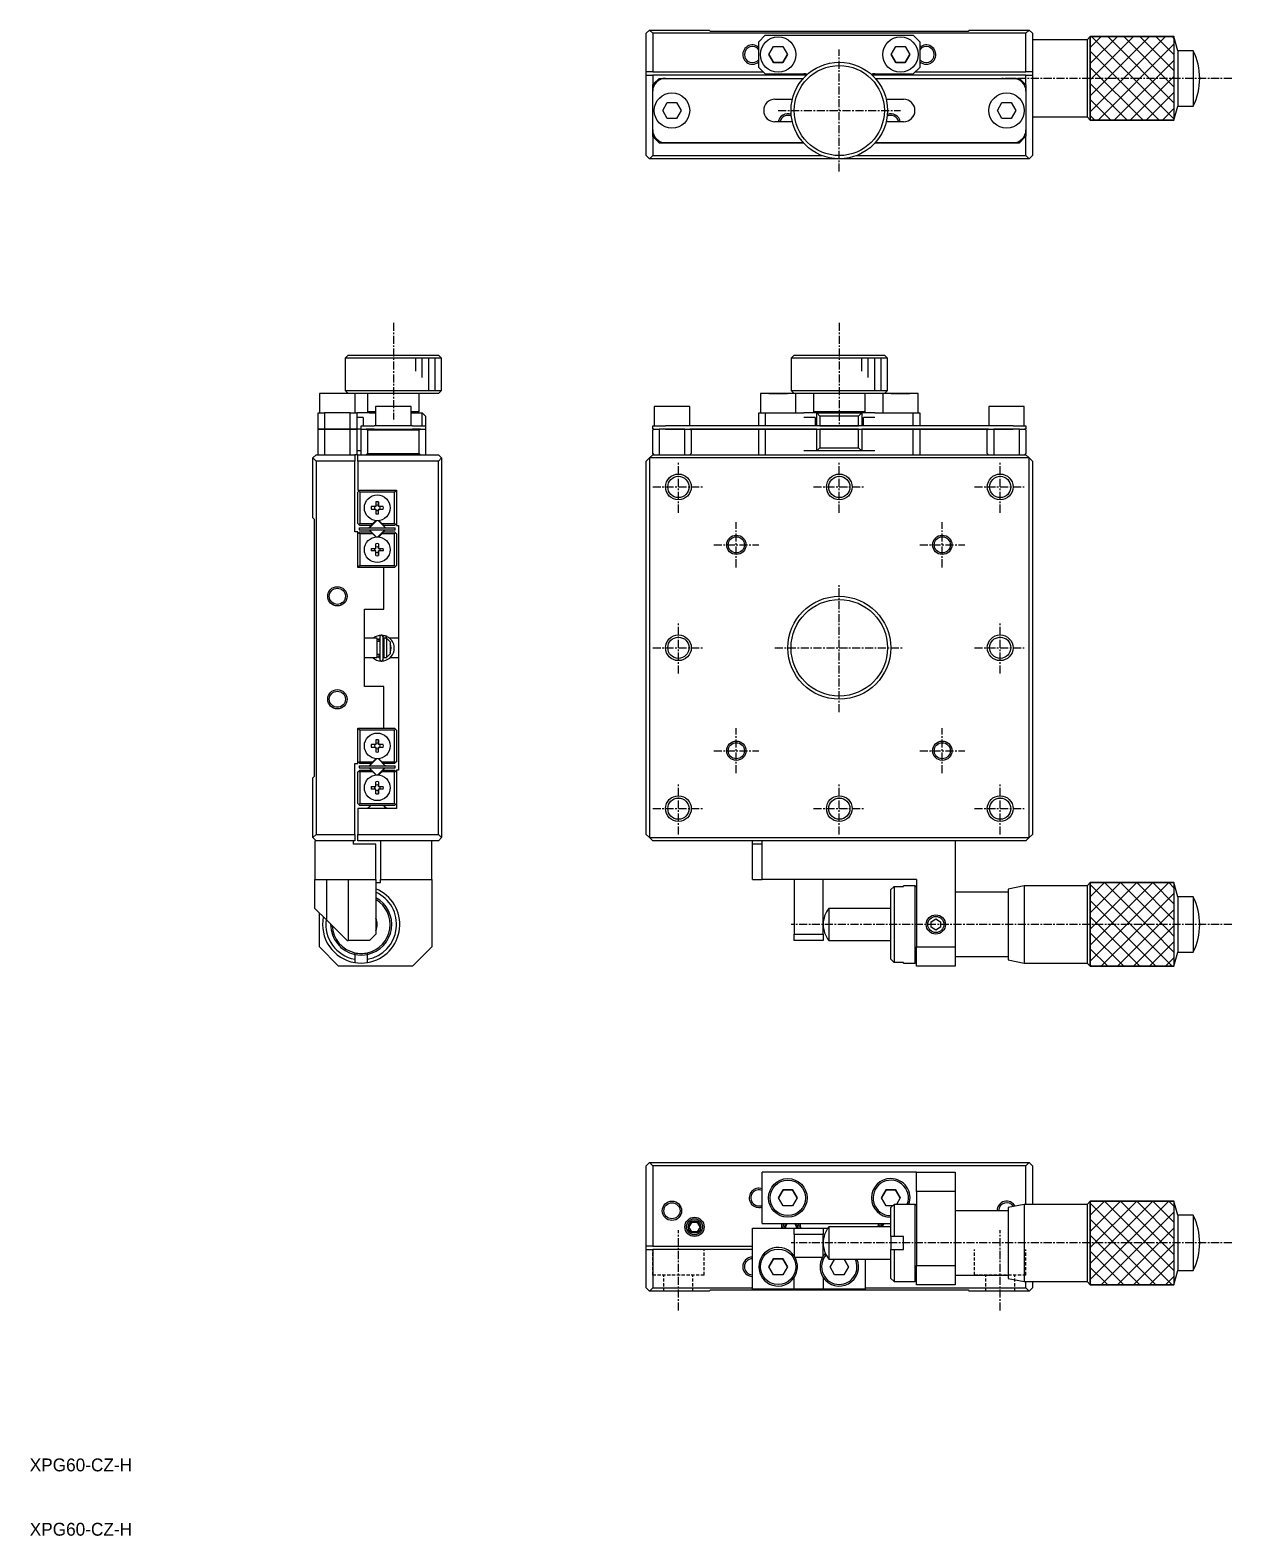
# Model space of a CAD drawing. Extents: x 10 to 360, y 10 to 244.
# Drawn here: x 10.1 to 196.8, y 10 to 244 of the extents above; entities that cross this region are included whole.
import ezdxf

# ---------------------------------------------------------------- set-up
doc = ezdxf.new("R2010")
doc.units = 0
doc.linetypes.add('CENTER', pattern=[2, 1.25, -0.25, 0.25, -0.25])
doc.linetypes.add('DASHED', pattern=[0.75, 0.5, -0.25])
doc.layers.get('0').update_dxf_attribs({"linetype": 'CONTINUOUS'})
doc.layers.add('CENTER', color=1, linetype='CENTER')
doc.styles.get("Standard").update_dxf_attribs({"font": 'FGP教科書体NT-M'})

msp = doc.modelspace()

# ---------------------------------------------------------------- linework, layer by layer
at = {"color": 7, "linetype": 'CONTINUOUS'}
for p, q in [((105.793734, 243.5), (106.293734, 244)), ((105.793734, 237.5), (105.793734, 243.5)), ((106.293734, 244), (106.793734, 243.5)), ((106.293734, 244), (115.593734, 244)), ((164.793734, 243.5), (106.793734, 243.5)), ((106.793734, 243.5), (106.793734, 237.5)), ((115.793734, 243.8), (115.593734, 244)), ((155.793734, 243.8), (115.793734, 243.8)), ((155.993734, 244), (155.793734, 243.8)), ((155.993734, 244), (165.293734, 244)), ((164.793734, 243.5), (165.293734, 244)), ((164.793734, 237.5), (164.793734, 243.5)), ((165.293734, 244), (165.793734, 243.5)), ((165.793734, 243.5), (165.793734, 237.5)), ((124.293734, 243.2), (123.293734, 242.2)), ((123.293734, 238.2), (123.293734, 242.2)), ((124.293734, 243.2), (147.293734, 243.2)), ((124.850359, 240.2), (125.572046, 241.45)), ((125.572046, 241.45), (127.015422, 241.45)), ((127.015422, 241.45), (127.73711, 240.2)), ((143.850359, 240.2), (144.572046, 241.45)), ((144.572046, 241.45), (146.015422, 241.45)), ((146.015422, 241.45), (146.73711, 240.2)), ((148.293734, 242.2), (147.293734, 243.2)), ((148.293734, 242.2), (148.293734, 238.2)), ((174.293738, 242.499996), (165.793734, 242.499996)), ((174.79374, 242.999999), (174.293738, 242.499996)), ((174.293738, 242.499996), (174.293738, 230.500004)), ((174.79374, 242.999999), (174.79374, 230.000001)), ((187.793741, 242.999999), (174.79374, 242.999999)), ((174.79374, 242.999999), (187.793741, 242.999999)), ((174.79374, 230.000001), (174.79374, 242.999999)), ((187.793741, 242.999999), (187.793741, 230.000001)), ((188.383229, 240.8), (187.793741, 242.999999)), ((187.793741, 242.999999), (187.793741, 230.000001)), ((125.572046, 238.95), (124.850359, 240.2)), ((124.850359, 240.2), (125.572046, 238.95)), ((127.015422, 238.95), (125.572046, 238.95)), ((125.572046, 238.95), (127.015422, 238.95)), ((127.73711, 240.2), (127.015422, 238.95)), ((127.015422, 238.95), (127.73711, 240.2)), ((144.572046, 238.95), (143.850359, 240.2)), ((143.850359, 240.2), (144.572046, 238.95)), ((146.015422, 238.95), (144.572046, 238.95)), ((144.572046, 238.95), (146.015422, 238.95)), ((146.73711, 240.2), (146.015422, 238.95)), ((146.015422, 238.95), (146.73711, 240.2)), ((188.383229, 240.8), (188.383229, 232.2)), ((190.79374, 240.8), (188.383229, 240.8)), ((190.79374, 240.8), (190.79374, 232.2)), ((106.793734, 237.5), (105.793734, 237.5)), ((105.793734, 237), (105.793734, 237.5)), ((105.793734, 224.5), (105.793734, 237)), ((105.793734, 237), (106.793734, 237)), ((106.793734, 237.5), (123.993734, 237.5)), ((106.793734, 237), (106.793734, 235.5)), ((130.694715, 237), (106.793734, 237)), ((107.793734, 236.5), (106.993734, 235.7)), ((107.793734, 236.5), (108.793734, 236.5)), ((108.793734, 236.5), (130.203564, 236.5)), ((123.293734, 238.2), (124.293734, 237.2)), ((124.293734, 237.2), (130.293734, 237.2)), ((164.793734, 237), (140.892754, 237)), ((141.293734, 237.2), (147.293734, 237.2)), ((141.383904, 236.5), (162.793734, 236.5)), ((147.293734, 237.2), (148.293734, 238.2)), ((147.593734, 237.5), (164.793734, 237.5)), ((162.793734, 236.5), (163.793734, 236.5)), ((164.593734, 235.7), (163.793734, 236.5)), ((165.793734, 237.5), (164.793734, 237.5)), ((164.793734, 237), (165.793734, 237)), ((164.793734, 235.5), (164.793734, 237)), ((165.793734, 237.5), (165.793734, 237)), ((165.793734, 237), (165.793734, 224.5)), ((106.793734, 235.5), (106.993734, 235.7)), ((106.793734, 234.5), (106.793734, 235.5)), ((106.793734, 228.5), (106.793734, 234.5)), ((106.993734, 235.7), (106.993734, 235.37178)), ((164.593734, 235.37178), (164.593734, 235.7)), ((164.593734, 235.7), (164.793734, 235.5)), ((164.793734, 235.5), (164.793734, 234.5)), ((164.793734, 234.5), (164.793734, 228.5)), ((108.350359, 231.5), (109.072046, 232.75)), ((109.072046, 232.75), (110.515422, 232.75)), ((110.515422, 232.75), (111.23711, 231.5)), ((125.793734, 233.25), (128.500758, 233.25)), ((125.793734, 233.25), (128.500758, 233.25)), ((143.08671, 233.25), (145.793734, 233.25)), ((143.08671, 233.25), (145.793734, 233.25)), ((160.350359, 231.5), (161.072046, 232.75)), ((161.072046, 232.75), (162.515422, 232.75)), ((162.515422, 232.75), (163.23711, 231.5)), ((187.793741, 230.000001), (188.383229, 232.2)), ((188.383229, 232.2), (190.79374, 232.2)), ((109.072046, 230.25), (108.350359, 231.5)), ((110.515422, 230.25), (109.072046, 230.25)), ((111.23711, 231.5), (110.515422, 230.25)), ((128.500758, 229.75), (125.793734, 229.75)), ((145.793734, 229.75), (143.08671, 229.75)), ((161.072046, 230.25), (160.350359, 231.5)), ((162.515422, 230.25), (161.072046, 230.25)), ((163.23711, 231.5), (162.515422, 230.25)), ((165.793734, 230.500004), (174.293738, 230.500004)), ((174.293738, 230.500004), (174.79374, 230.000001)), ((174.79374, 230.000001), (187.793741, 230.000001)), ((187.793741, 230.000001), (174.79374, 230.000001)), ((106.793734, 227.5), (106.793734, 228.5)), ((106.993734, 227.3), (106.793734, 227.5)), ((106.793734, 227.5), (106.993734, 227.3)), ((106.793734, 227.5), (106.793734, 224.5)), ((106.993734, 227.62822), (106.993734, 227.3)), ((106.993734, 227.3), (107.793734, 226.5)), ((107.793734, 226.5), (106.993734, 227.3)), ((163.793734, 226.5), (164.593734, 227.3)), ((164.593734, 227.3), (163.793734, 226.5)), ((164.593734, 227.3), (164.593734, 227.62822)), ((164.793734, 227.5), (164.593734, 227.3)), ((164.593734, 227.3), (164.793734, 227.5)), ((164.793734, 228.5), (164.793734, 227.5)), ((164.793734, 224.5), (164.793734, 227.5)), ((108.793734, 226.5), (107.793734, 226.5)), ((107.793734, 226.5), (108.793734, 226.5)), ((130.203564, 226.5), (108.793734, 226.5)), ((108.793734, 226.5), (111.793734, 226.5)), ((111.793734, 226.5), (130.203564, 226.5)), ((162.793734, 226.5), (141.383904, 226.5)), ((141.383904, 226.5), (159.793734, 226.5)), ((159.793734, 226.5), (162.793734, 226.5)), ((163.793734, 226.5), (162.793734, 226.5)), ((162.793734, 226.5), (163.793734, 226.5)), ((105.793734, 224.5), (106.293734, 224)), ((106.293734, 224), (106.793734, 224.5)), ((135.793734, 224), (106.293734, 224)), ((106.793734, 224.5), (133.101152, 224.5)), ((165.293734, 224), (135.793734, 224)), ((138.486317, 224.5), (164.793734, 224.5)), ((164.793734, 224.5), (165.293734, 224)), ((165.293734, 224), (165.793734, 224.5)), ((59.5, 193.5), (59, 193)), ((74, 193), (59, 193)), ((59, 193), (59, 188)), ((59.5, 193.5), (73.5, 193.5)), ((74, 193), (73.5, 193.5)), ((74, 188), (74, 193)), ((128.793734, 193.5), (128.293734, 193)), ((135.793734, 193), (128.293734, 193)), ((128.293734, 193), (128.293734, 188)), ((128.793734, 193.5), (135.793734, 193.5)), ((128.793734, 193.5), (142.793734, 193.5)), ((135.793734, 193.5), (142.793734, 193.5)), ((143.293734, 193), (135.793734, 193)), ((143.293734, 193), (142.793734, 193.5)), ((143.293734, 188), (143.293734, 193)), ((60.55, 187.5), (55.05, 187.5)), ((55.05, 187.5), (55.05, 184.5)), ((59, 188), (74, 188)), ((59, 188), (59.5, 187.5)), ((73.5, 187.5), (60.55, 187.5)), ((60.55, 184.5), (60.55, 187.5)), ((62.5, 187.5), (62.5, 184.7)), ((70.5, 184.7), (70.5, 187.5)), ((73.5, 187.5), (74, 188)), ((128.793734, 187.5), (123.543734, 187.5)), ((126.293734, 187.5), (123.543734, 187.5)), ((123.543734, 187.5), (123.543734, 184.5)), ((124.850359, 187.5), (125.572046, 187.5)), ((125.572046, 187.5), (124.850359, 187.5)), ((125.572046, 187.5), (127.015422, 187.5)), ((127.015422, 187.5), (125.572046, 187.5)), ((128.798892, 187.5), (126.293734, 187.5)), ((127.015422, 187.5), (127.73711, 187.5)), ((127.73711, 187.5), (127.015422, 187.5)), ((128.293734, 188), (143.293734, 188)), ((128.293734, 188), (128.793734, 187.5)), ((142.793734, 187.5), (128.793734, 187.5)), ((129.043734, 184.5), (129.043734, 187.5)), ((131.793734, 187.5), (131.793734, 184.7)), ((139.793734, 184.7), (139.793734, 187.5)), ((142.543734, 187.5), (142.543734, 184.5)), ((145.293734, 187.5), (142.788577, 187.5)), ((148.043734, 187.5), (142.788577, 187.5)), ((142.793734, 187.5), (143.293734, 188)), ((143.850359, 187.5), (144.572046, 187.5)), ((144.572046, 187.5), (143.850359, 187.5)), ((144.572046, 187.5), (146.015422, 187.5)), ((146.015422, 187.5), (144.572046, 187.5)), ((148.043734, 187.5), (145.293734, 187.5)), ((146.015422, 187.5), (146.73711, 187.5)), ((146.73711, 187.5), (146.015422, 187.5)), ((148.043734, 184.5), (148.043734, 187.5)), ((69.25, 185.5), (63.75, 185.5)), ((63.75, 185.5), (63.75, 182.5)), ((69.25, 182.5), (69.25, 185.5)), ((109.793734, 185.5), (107.043734, 185.5)), ((107.043734, 185.5), (107.043734, 182.5)), ((112.543734, 185.5), (109.793734, 185.5)), ((112.543734, 182.5), (112.543734, 185.5)), ((161.793734, 185.5), (159.043734, 185.5)), ((159.043734, 185.5), (159.043734, 182.5)), ((164.543734, 185.5), (161.793734, 185.5)), ((164.543734, 182.5), (164.543734, 185.5)), ((54.8, 182), (54.8, 184.5)), ((54.8, 184.5), (55.8, 184.5)), ((55.8, 184.5), (55.8, 182)), ((59.8, 184.5), (55.8, 184.5)), ((59.8, 182), (59.8, 184.5)), ((59.8, 184.5), (60.8, 184.5)), ((60.8, 184.5), (60.8, 182)), ((62.8, 184.5), (60.8, 184.5)), ((61.8, 183.8), (60.8, 183.8)), ((61.8, 183.8), (61.8, 182.5)), ((62.5, 184.7), (63.75, 184.7)), ((62.5, 184.7), (62.7, 184.5)), ((62.8, 184.5), (63.75, 184.5)), ((69.25, 184.7), (70.5, 184.7)), ((69.25, 184.5), (71, 184.5)), ((70.3, 184.5), (70.5, 184.7)), ((71, 182.5), (71, 184.5)), ((71, 184.5), (71.5, 184)), ((71.5, 184), (71.5, 182.5)), ((123.293734, 182.5), (123.293734, 184.5)), ((123.293734, 184.5), (124.293734, 184.5)), ((124.293734, 184.5), (124.293734, 182.5)), ((124.293734, 184.5), (130.293734, 184.5)), ((131.993734, 184.5), (130.293734, 184.5)), ((132.025785, 183.8), (130.293734, 183.8)), ((131.793734, 184.7), (139.793734, 184.7)), ((131.793734, 184.7), (131.993734, 184.5)), ((132.293734, 184.5), (131.993734, 184.5)), ((132.025785, 183.8), (132.025785, 182.5)), ((132.293734, 184.5), (134.543734, 184.5)), ((132.293734, 184.5), (132.793734, 184)), ((132.293734, 182.5), (132.293734, 184.5)), ((138.793734, 184), (132.793734, 184)), ((132.793734, 184), (132.793734, 182.5)), ((134.543734, 184.5), (137.043734, 184.5)), ((137.043734, 184.5), (139.293734, 184.5)), ((139.293734, 184.5), (138.793734, 184)), ((138.793734, 182.5), (138.793734, 184)), ((139.593734, 184.5), (139.293734, 184.5)), ((139.293734, 184.5), (139.293734, 182.5)), ((141.293734, 183.8), (139.561683, 183.8)), ((139.561683, 182.5), (139.561683, 183.8)), ((139.593734, 184.5), (139.793734, 184.7)), ((141.293734, 184.5), (139.593734, 184.5)), ((141.293734, 184.5), (147.293734, 184.5)), ((147.293734, 182.5), (147.293734, 184.5)), ((147.293734, 184.5), (148.293734, 184.5)), ((148.293734, 184.5), (148.293734, 182.5)), ((55.8, 182), (54.8, 182)), ((54.8, 178), (54.8, 182)), ((54.8, 182), (55.8, 182)), ((55.8, 182), (59.8, 182)), ((55.8, 182), (55.8, 178)), ((59.8, 182), (55.8, 182)), ((60.8, 182), (59.8, 182)), ((59.8, 178), (59.8, 182)), ((59.8, 182), (60.8, 182)), ((60.8, 182), (60.8, 178)), ((61.5, 182), (60.8, 182)), ((61.5, 182), (61.5, 182.5)), ((61.5, 182.5), (63.5, 182.5)), ((61.5, 178), (61.5, 182)), ((61.5, 182), (62.3, 182)), ((62.5, 181.8), (62.3, 182)), ((62.3, 182), (62.62822, 182)), ((62.62822, 182), (62.3, 182)), ((70.5, 181.8), (62.5, 181.8)), ((62.5, 181.8), (62.5, 178.2)), ((63.5, 182), (62.62822, 182)), ((69.5, 182.5), (63.5, 182.5)), ((63.5, 182), (65, 182)), ((65, 182), (69.5, 182)), ((69.5, 182.5), (71.5, 182.5)), ((70.37178, 182), (69.5, 182)), ((70.37178, 182), (70.7, 182)), ((70.7, 182), (70.37178, 182)), ((70.7, 182), (70.5, 181.8)), ((70.5, 178.2), (70.5, 181.8)), ((70.7, 182), (71.5, 182)), ((71.5, 182.5), (71.5, 182)), ((71.5, 182), (71.5, 178)), ((106.793734, 182), (106.793734, 182.5)), ((106.793734, 182.5), (108.793734, 182.5)), ((106.993734, 182), (106.793734, 181.8)), ((106.993734, 182), (106.793734, 182)), ((106.993734, 182), (106.793734, 182)), ((106.793734, 178.2), (106.793734, 181.8)), ((106.993734, 182), (107.793734, 182)), ((107.793734, 182), (107.793734, 178)), ((108.793734, 182), (107.793734, 182)), ((108.793734, 182), (107.793734, 182)), ((132.793734, 182.5), (108.793734, 182.5)), ((111.793734, 182), (108.793734, 182)), ((108.793734, 182), (111.793734, 182)), ((111.793734, 178), (111.793734, 182)), ((111.793734, 182), (132.793734, 182)), ((112.793734, 181.8), (112.593734, 182)), ((131.813603, 182), (112.593734, 182)), ((112.793734, 181.8), (112.793734, 178.2)), ((123.293734, 178), (123.293734, 182)), ((125.793734, 182), (124.043734, 182)), ((125.793734, 182), (124.043734, 182)), ((124.293734, 182), (124.293734, 178)), ((125.793734, 182), (132.293734, 182)), ((132.293734, 182), (125.793734, 182)), ((132.293734, 178.6), (132.293734, 182)), ((132.793734, 182.5), (138.793734, 182.5)), ((138.793734, 182.5), (132.793734, 182.5)), ((132.793734, 182), (132.793734, 179.1)), ((138.793734, 182), (132.793734, 182)), ((132.793734, 182), (138.793734, 182)), ((162.793734, 182.5), (138.793734, 182.5)), ((138.793734, 179.1), (138.793734, 182)), ((138.793734, 182), (159.793734, 182)), ((139.293734, 182), (139.293734, 178.6)), ((139.293734, 182), (145.793734, 182)), ((145.793734, 182), (139.293734, 182)), ((158.993734, 182), (139.773866, 182)), ((147.543734, 182), (145.793734, 182)), ((147.543734, 182), (145.793734, 182)), ((147.293734, 178), (147.293734, 182)), ((148.293734, 182), (148.293734, 178)), ((158.993734, 182), (158.793734, 181.8)), ((158.793734, 178.2), (158.793734, 181.8)), ((159.793734, 182), (159.793734, 178)), ((162.793734, 182), (159.793734, 182)), ((159.793734, 182), (162.793734, 182)), ((162.793734, 182.5), (164.793734, 182.5)), ((163.793734, 182), (162.793734, 182)), ((163.793734, 182), (162.793734, 182)), ((163.793734, 178), (163.793734, 182)), ((163.793734, 182), (164.593734, 182)), ((164.793734, 181.8), (164.593734, 182)), ((164.793734, 182), (164.593734, 182)), ((164.793734, 182), (164.593734, 182)), ((164.793734, 182.5), (164.793734, 182)), ((164.793734, 181.8), (164.793734, 178.2)), ((54, 177.5), (54.5, 178)), ((54.5, 178), (60.5, 178)), ((60.8, 178), (60.5, 178)), ((60.5, 178), (60.5, 177)), ((61.5, 178.6), (60.8, 178.6)), ((61, 177), (61, 178)), ((61, 178), (73.5, 178)), ((62.3, 178), (62.5, 178.2)), ((62.5, 178.2), (70.5, 178.2)), ((70.5, 178.2), (70.7, 178)), ((74, 177.5), (73.5, 178)), ((106.293734, 177.5), (106.793734, 178)), ((106.793734, 178.2), (106.993734, 178)), ((106.993734, 178), (106.793734, 178.2)), ((106.793734, 178), (164.793734, 178)), ((112.593734, 178), (112.793734, 178.2)), ((112.793734, 178.2), (112.593734, 178)), ((132.293734, 178.6), (130.293734, 178.6)), ((132.793734, 179.1), (132.293734, 178.6)), ((139.293734, 178.6), (132.293734, 178.6)), ((132.793734, 179.1), (138.793734, 179.1)), ((138.793734, 179.1), (139.293734, 178.6)), ((141.293734, 178.6), (139.293734, 178.6)), ((158.793734, 178.2), (158.993734, 178)), ((158.993734, 178), (158.793734, 178.2)), ((164.593734, 178), (164.793734, 178.2)), ((164.793734, 178.2), (164.593734, 178)), ((164.793734, 178), (165.293734, 177.5)), ((54.5, 177), (54, 177.5)), ((54, 168.2), (54, 177.5)), ((54.5, 177), (54.5, 119)), ((60.5, 177), (54.5, 177)), ((60.5, 166), (60.5, 177)), ((73.5, 177), (61, 177)), ((61, 177), (61, 172.5)), ((73.5, 177), (74, 177.5)), ((73.5, 119), (73.5, 177)), ((74, 177.5), (74, 118.5)), ((105.793734, 177), (106.293734, 177.5)), ((105.793734, 119), (105.793734, 177)), ((106.293734, 177.5), (106.293734, 118.5)), ((165.293734, 177.5), (106.293734, 177.5)), ((165.293734, 118.5), (165.293734, 177.5)), ((165.293734, 177.5), (165.793734, 177)), ((165.793734, 177), (165.793734, 119)), ((61, 172.5), (67, 172.5)), ((61, 172.2), (61.15, 172.35)), ((61, 167.3), (61, 172.2)), ((61.3, 172.5), (61.15, 172.35)), ((61.15, 172.35), (61.3, 172.2)), ((66.7, 172.2), (61.3, 172.2)), ((61.3, 172.2), (61.3, 167.3)), ((66.85, 172.35), (66.7, 172.5)), ((66.7, 172.2), (66.85, 172.35)), ((66.7, 167.3), (66.7, 172.2)), ((66.85, 172.35), (67, 172.2)), ((67, 172.5), (67, 167)), ((63.8, 169.95), (63.071291, 169.95)), ((63.071291, 169.55), (63.8, 169.55)), ((63.8, 170.678709), (63.8, 169.95)), ((63.8, 169.55), (63.8, 168.821291)), ((64.2, 169.95), (64.2, 170.678709)), ((64.2, 170.678709), (64.2, 170.136392)), ((64.2, 170.136392), (64.2, 169.95)), ((64.928709, 169.95), (64.2, 169.95)), ((64.2, 168.821291), (64.2, 169.55)), ((64.2, 169.55), (64.928709, 169.55)), ((64.2, 169.55), (64.2, 169.363608)), ((64.2, 168.821291), (64.2, 169.363608)), ((54, 168.2), (54.2, 168)), ((54.2, 168), (54.2, 128)), ((61.15, 167.15), (61, 167.3)), ((61.3, 167.3), (61.15, 167.15)), ((61.15, 167.15), (61.3, 167)), ((61.2, 166.65), (61.2, 166.35)), ((61.2, 166.65), (66.8, 166.65)), ((61.2, 166.35), (66.8, 166.35)), ((61.3, 167.3), (63.297398, 167.3)), ((62.997398, 167), (61.3, 167)), ((63.823223, 167.737437), (62.762563, 166.676777)), ((62.762563, 166.323223), (63.823223, 165.262563)), ((62.806497, 166.65), (63.893934, 167.737437)), ((62.997398, 167), (63.297398, 167.3)), ((63.297398, 167.3), (63.761651, 167.764253)), ((65.237437, 166.676777), (64.176777, 167.737437)), ((64.176777, 165.262563), (65.237437, 166.323223)), ((64.238349, 167.764253), (64.702602, 167.3)), ((65.193503, 166.35), (64.671751, 165.828249)), ((64.702602, 167.3), (66.7, 167.3)), ((64.702602, 167.3), (65.002602, 167)), ((66.7, 167), (65.002602, 167)), ((66.85, 167.15), (66.7, 167.3)), ((66.7, 167), (66.85, 167.15)), ((66.8, 166.35), (66.8, 166.65)), ((67, 167.3), (66.85, 167.15)), ((67, 167), (67.3, 167)), ((67.3, 167), (67.3, 129)), ((61, 166), (60.5, 166)), ((61, 160.5), (61, 166)), ((61, 165.7), (61.15, 165.85)), ((61.3, 166), (61.15, 165.85)), ((61.15, 165.85), (61.3, 165.7)), ((61.3, 166), (62.997398, 166)), ((63.297398, 165.7), (61.3, 165.7)), ((61.3, 165.7), (61.3, 160.8)), ((63.297398, 165.7), (62.997398, 166)), ((63.761651, 165.235747), (63.297398, 165.7)), ((63.8, 163.45), (63.8, 164.178709)), ((64.671751, 165.828249), (64.106066, 165.262563)), ((64.2, 164.178709), (64.2, 163.45)), ((64.2, 164.178709), (64.2, 163.636392)), ((64.702602, 165.7), (64.238349, 165.235747)), ((65.002602, 166), (64.702602, 165.7)), ((66.7, 165.7), (64.702602, 165.7)), ((65.002602, 166), (66.7, 166)), ((66.85, 165.85), (66.7, 166)), ((66.7, 165.7), (66.85, 165.85)), ((66.7, 160.8), (66.7, 165.7)), ((66.85, 165.85), (67, 165.7)), ((67, 165.7), (67, 160.8)), ((63.071291, 163.45), (63.8, 163.45)), ((63.8, 163.05), (63.071291, 163.05)), ((63.8, 162.321291), (63.8, 163.05)), ((64.2, 163.45), (64.2, 163.636392)), ((64.2, 163.45), (64.928709, 163.45)), ((64.2, 163.05), (64.2, 162.321291)), ((64.928709, 163.05), (64.2, 163.05)), ((64.2, 162.863608), (64.2, 163.05)), ((64.2, 162.321291), (64.2, 162.863608)), ((61.15, 160.65), (61, 160.8)), ((65, 160.5), (61, 160.5)), ((61.3, 160.8), (61.15, 160.65)), ((61.15, 160.65), (61.3, 160.5)), ((61.3, 160.8), (66.7, 160.8)), ((66.7, 160.5), (65, 160.5)), ((65, 154), (65, 160.5)), ((66.85, 160.65), (66.7, 160.8)), ((66.7, 160.5), (66.85, 160.65)), ((67, 160.8), (66.85, 160.65)), ((62, 154), (65, 154)), ((62, 142), (62, 154)), ((65.384378, 149.802978), (64.681913, 149.941504)), ((64.899711, 149.798434), (64.881943, 149.791862)), ((64.934904, 149.809963), (64.899711, 149.798434)), ((64.970619, 149.819721), (64.934904, 149.809963)), ((65.006768, 149.827683), (64.970619, 149.819721)), ((65.043264, 149.833831), (65.006768, 149.827683)), ((65.080016, 149.83815), (65.043264, 149.833831)), ((65.116936, 149.840629), (65.080016, 149.83815)), ((65.153933, 149.841262), (65.116936, 149.840629)), ((65.190917, 149.840047), (65.153933, 149.841262)), ((65.227797, 149.836988), (65.190917, 149.840047)), ((65.264483, 149.83209), (65.227797, 149.836988)), ((65.300885, 149.825366), (65.264483, 149.83209)), ((65.336915, 149.816832), (65.300885, 149.825366)), ((65.372483, 149.806507), (65.336915, 149.816832)), ((65.4075, 149.794416), (65.372483, 149.806507)), ((65.440082, 149.781364), (65.4075, 149.794416)), ((65.442201, 149.779423), (65.440082, 149.781364)), ((65.443557, 149.775753), (65.442201, 149.779423)), ((65.521375, 149.743115), (65.442428, 149.779126)), ((64, 149.5), (62, 149.5)), ((63.999987, 149.294686), (64.402347, 149.423088)), ((64, 146.5), (64, 149.5)), ((64.402374, 149), (64, 149)), ((64.3, 149), (64.3, 149.401633)), ((64.402374, 149), (64.3, 149)), ((64.402374, 149.693018), (64.402374, 146.193018)), ((64.902374, 146.193018), (64.902374, 149.693018)), ((64.902374, 149.091171), (64.999975, 149.290677)), ((65, 149), (64.902374, 149)), ((65, 149), (64.902374, 149)), ((65, 149.5), (65, 146.5)), ((65.5, 149.5), (65, 149.5)), ((65.352957, 149.5), (65.361784, 149.519722)), ((65.448922, 149.776417), (65.361233, 149.493226)), ((65.361784, 149.519722), (65.370458, 149.539686)), ((65.370458, 149.539686), (65.378914, 149.55974)), ((65.378914, 149.55974), (65.387086, 149.579732)), ((65.387086, 149.579732), (65.394914, 149.59951)), ((65.394914, 149.59951), (65.402337, 149.618924)), ((65.402337, 149.618924), (65.409299, 149.637826)), ((65.409299, 149.637826), (65.415748, 149.656073)), ((65.415748, 149.656073), (65.421634, 149.673527)), ((65.421634, 149.673527), (65.426913, 149.690054)), ((65.426913, 149.690054), (65.431544, 149.705529)), ((65.431544, 149.705529), (65.435492, 149.719835)), ((65.435492, 149.719835), (65.438728, 149.732864)), ((65.438728, 149.732864), (65.441227, 149.744515)), ((65.441227, 149.744515), (65.442969, 149.754701)), ((65.442969, 149.754701), (65.443943, 149.763344)), ((65.444139, 149.770379), (65.443557, 149.775753)), ((65.443943, 149.763344), (65.444139, 149.770379)), ((65.5, 149.445683), (65.5, 149.5)), ((65.5, 146.554317), (65.5, 149.445683)), ((65.5, 149.445683), (66, 148.916515)), ((67.3, 149.5), (65.90476, 149.5)), ((66, 148.916515), (66, 147.083485)), ((62, 146.5), (64, 146.5)), ((64.402358, 146.463193), (63.99998, 146.5911)), ((64, 147), (64.402374, 147)), ((64.240952, 146.5), (64.3, 146.5)), ((64.3, 146.5), (64.3, 147)), ((64.3, 147), (64.402374, 147)), ((64.902374, 147), (65, 147)), ((64.902374, 147), (65, 147)), ((64.999961, 146.595369), (64.902374, 146.794865)), ((65.063917, 146.499674), (64.902384, 146.462921)), ((65, 146.5), (65.5, 146.5)), ((65.380274, 146.08205), (65.440082, 146.104672)), ((66, 147.083485), (65.5, 146.554317)), ((65.5, 146.5), (65.5, 146.554317)), ((66.034488, 146.5), (67.3, 146.5)), ((65, 142), (62, 142)), ((65, 135.5), (65, 142)), ((61, 135.5), (65, 135.5)), ((61, 130), (61, 135.5)), ((61, 135.2), (61.15, 135.35)), ((61.3, 135.5), (61.15, 135.35)), ((61.15, 135.35), (61.3, 135.2)), ((66.7, 135.2), (61.3, 135.2)), ((61.3, 135.2), (61.3, 130.3)), ((63.8, 133.678709), (63.8, 132.95)), ((64.2, 132.95), (64.2, 133.678709)), ((64.2, 133.678709), (64.2, 133.136392)), ((65, 135.5), (66.7, 135.5)), ((66.85, 135.35), (66.7, 135.5)), ((66.7, 135.2), (66.85, 135.35)), ((66.7, 130.3), (66.7, 135.2)), ((66.85, 135.35), (67, 135.2)), ((67, 135.2), (67, 130.3)), ((63.8, 132.95), (63.071291, 132.95)), ((63.071291, 132.55), (63.8, 132.55)), ((63.8, 132.55), (63.8, 131.821291)), ((64.2, 133.136392), (64.2, 132.95)), ((64.928709, 132.95), (64.2, 132.95)), ((64.2, 131.821291), (64.2, 132.55)), ((64.2, 132.55), (64.928709, 132.55)), ((64.2, 132.55), (64.2, 132.363608)), ((64.2, 131.821291), (64.2, 132.363608)), ((60.5, 130), (61, 130)), ((60.5, 119), (60.5, 130)), ((61.15, 130.15), (61, 130.3)), ((61, 128.7), (61.15, 128.85)), ((61.3, 130.3), (61.15, 130.15)), ((61.15, 130.15), (61.3, 130)), ((61.3, 129), (61.15, 128.85)), ((61.15, 128.85), (61.3, 128.7)), ((61.2, 129.65), (61.2, 129.35)), ((61.2, 129.65), (66.8, 129.65)), ((61.2, 129.35), (66.8, 129.35)), ((61.3, 130.3), (63.297398, 130.3)), ((62.997398, 130), (61.3, 130)), ((61.3, 129), (62.997398, 129)), ((63.823223, 130.737437), (62.762563, 129.676777)), ((62.762563, 129.323223), (63.823223, 128.262563)), ((62.806497, 129.65), (63.328249, 130.171751)), ((62.997398, 130), (63.297398, 130.3)), ((63.297398, 128.7), (62.997398, 129)), ((63.297398, 130.3), (63.761651, 130.764253)), ((63.328249, 130.171751), (63.893934, 130.737437)), ((65.193503, 129.35), (64.106066, 128.262563)), ((65.237437, 129.676777), (64.176777, 130.737437)), ((64.176777, 128.262563), (65.237437, 129.323223)), ((64.238349, 130.764253), (64.702602, 130.3)), ((64.702602, 130.3), (66.7, 130.3)), ((64.702602, 130.3), (65.002602, 130)), ((65.002602, 129), (64.702602, 128.7)), ((66.7, 130), (65.002602, 130)), ((65.002602, 129), (66.7, 129)), ((66.85, 130.15), (66.7, 130.3)), ((66.7, 130), (66.85, 130.15)), ((66.85, 128.85), (66.7, 129)), ((66.7, 128.7), (66.85, 128.85)), ((66.8, 129.35), (66.8, 129.65)), ((67, 130.3), (66.85, 130.15)), ((66.85, 128.85), (67, 128.7)), ((67, 129), (67, 123)), ((67.3, 129), (67, 129)), ((54.2, 128), (54, 127.8)), ((54, 118.5), (54, 127.8)), ((61, 123.8), (61, 128.7)), ((61.3, 128.7), (61.3, 123.8)), ((63.297398, 128.7), (61.3, 128.7)), ((63.071291, 126.45), (63.8, 126.45)), ((63.761651, 128.235747), (63.297398, 128.7)), ((63.8, 126.45), (63.8, 127.178709)), ((64.2, 127.178709), (64.2, 126.45)), ((64.2, 127.178709), (64.2, 126.636392)), ((64.2, 126.45), (64.2, 126.636392)), ((64.2, 126.45), (64.928709, 126.45)), ((64.702602, 128.7), (64.238349, 128.235747)), ((66.7, 128.7), (64.702602, 128.7)), ((66.7, 123.8), (66.7, 128.7)), ((63.8, 126.05), (63.071291, 126.05)), ((63.8, 125.321291), (63.8, 126.05)), ((64.2, 126.05), (64.2, 125.321291)), ((64.928709, 126.05), (64.2, 126.05)), ((64.2, 125.863608), (64.2, 126.05)), ((64.2, 125.321291), (64.2, 125.863608)), ((61.15, 123.65), (61, 123.8)), ((61, 123), (61, 119)), ((67, 123), (61, 123)), ((61.3, 123.8), (61.15, 123.65)), ((61.15, 123.65), (61.3, 123.5)), ((61.3, 123.8), (66.7, 123.8)), ((66.7, 123.5), (61.3, 123.5)), ((62.75, 123.25), (62.5, 123)), ((63, 123.5), (62.75, 123.25)), ((65.25, 123.25), (65, 123.5)), ((65.5, 123), (65.25, 123.25)), ((66.85, 123.65), (66.7, 123.8)), ((66.7, 123.5), (66.85, 123.65)), ((67, 123.8), (66.85, 123.65)), ((54, 118.5), (54.5, 119)), ((54.5, 118), (54, 118.5)), ((54.3, 118), (54.3, 112)), ((54.5, 118), (54.3, 118)), ((54.5, 119), (60.5, 119)), ((60.5, 118), (54.5, 118)), ((60.3, 117.5), (60.3, 118)), ((63.8, 117.5), (60.3, 117.5)), ((60.5, 119), (60.5, 118)), ((61, 119), (73.5, 119)), ((61, 118), (61, 119)), ((73.5, 118), (61, 118)), ((63.8, 112), (63.8, 117.5)), ((64.5, 118), (64.5, 112)), ((72.5, 112), (72.5, 118)), ((74, 118.5), (73.5, 119)), ((73.5, 118), (74, 118.5)), ((106.293734, 118.5), (105.793734, 119)), ((106.293734, 118.5), (165.293734, 118.5)), ((106.793734, 118), (106.293734, 118.5)), ((164.793734, 118), (106.793734, 118)), ((122.293734, 117.5), (122.293734, 118)), ((122.293734, 112), (122.293734, 117.5)), ((123.793734, 117.5), (122.293734, 117.5)), ((123.793734, 112), (123.793734, 118)), ((153.793734, 118), (153.793734, 101.5)), ((165.293734, 118.5), (164.793734, 118)), ((165.793734, 119), (165.293734, 118.5)), ((54.3, 112), (63.8, 112)), ((54.3, 107.5), (54.3, 112)), ((56.141688, 105.658312), (56.141688, 112)), ((59.458312, 112), (59.458312, 102.5)), ((63.8, 112), (63.8, 103.5)), ((63.8, 111.5), (64.5, 111.5)), ((64.5, 112), (72.5, 112)), ((64.5, 111.5), (64.5, 112)), ((72.5, 112), (72.5, 101.5)), ((122.293734, 112), (123.793734, 112)), ((147.793734, 112), (123.793734, 112)), ((128.793734, 112), (128.793734, 103.5)), ((133.293734, 103.5), (133.293734, 112)), ((143.793734, 110.408327), (144.293734, 110.91608)), ((143.793734, 99.591673), (143.793734, 110.408327)), ((144.293734, 110.91608), (144.293734, 99.08392)), ((144.293734, 110.91608), (145.793734, 110.91608)), ((145.793734, 110.91608), (145.793734, 111)), ((147.593734, 111), (145.793734, 111)), ((147.593734, 99), (147.593734, 111)), ((147.793734, 110.8), (147.593734, 111)), ((147.793734, 112), (147.793734, 101.5)), ((162.043734, 110), (153.793734, 110)), ((164.543733, 110.999996), (162.043734, 110.499997)), ((162.043734, 110.499997), (162.043734, 99.500003)), ((164.543733, 110.999996), (164.543733, 99.000004)), ((174.293738, 110.999996), (164.543733, 110.999996)), ((174.79374, 111.499999), (174.293738, 110.999996)), ((174.293738, 110.999996), (174.293738, 99.000004)), ((174.79374, 111.499999), (174.79374, 98.500001)), ((187.793741, 111.499999), (174.79374, 111.499999)), ((174.79374, 111.499999), (187.793741, 111.499999)), ((174.79374, 98.500001), (174.79374, 111.499999)), ((187.793741, 111.499999), (187.793741, 98.500001)), ((188.383229, 109.3), (187.793741, 111.499999)), ((187.793741, 111.499999), (187.793741, 98.500001)), ((188.383229, 109.3), (188.383229, 100.7)), ((190.79374, 109.3), (188.383229, 109.3)), ((190.79374, 109.3), (190.79374, 100.7)), ((54.3, 107.5), (56.141688, 105.658312)), ((55, 101.5), (55, 106.8)), ((59.3, 102.5), (56.141688, 105.658312)), ((134.171243, 107.499996), (134.171243, 102.500004)), ((143.793734, 107.499996), (134.171243, 107.499996)), ((150.043734, 105.433013), (150.793734, 105.866025)), ((150.043734, 104.566987), (150.043734, 105.433013)), ((150.793734, 105.866025), (151.543734, 105.433013)), ((151.543734, 105.433013), (151.543734, 104.566987)), ((62.8, 102.5), (63.8, 103.5)), ((128.793734, 103.5), (133.293734, 103.5)), ((128.793734, 102.5), (128.793734, 103.5)), ((133.293734, 103.5), (133.293734, 102.5)), ((150.793734, 104.133975), (150.043734, 104.566987)), ((151.543734, 104.566987), (150.793734, 104.133975)), ((55, 101.5), (58, 98.5)), ((59.3, 102.5), (59.458312, 102.5)), ((62.8, 102.5), (59.458312, 102.5)), ((69.5, 98.5), (72.5, 101.5)), ((133.293734, 102.5), (128.793734, 102.5)), ((134.171243, 102.500004), (143.793734, 102.500004)), ((147.793734, 101.5), (153.793734, 101.5)), ((147.793734, 98.5), (147.793734, 101.5)), ((153.793734, 101.5), (153.793734, 98.5)), ((187.793741, 98.500001), (188.383229, 100.7)), ((188.383229, 100.7), (190.79374, 100.7)), ((69.5, 98.5), (58, 98.5)), ((60.5, 100.612518), (60.5, 100.356451)), ((60.5, 100.356451), (60.5, 99.591673)), ((60.5, 99.591673), (60.5, 99.08392)), ((62.5, 100.356451), (62.5, 100.612518)), ((62.5, 99.591673), (62.5, 100.356451)), ((62.5, 99.08392), (62.5, 99.591673)), ((144.293734, 99.08392), (143.793734, 99.591673)), ((145.793734, 99.08392), (144.293734, 99.08392)), ((145.793734, 99), (145.793734, 99.08392)), ((145.793734, 99), (147.593734, 99)), ((147.593734, 99), (147.793734, 99.2)), ((153.793734, 98.5), (147.793734, 98.5)), ((153.793734, 100), (162.043734, 100)), ((162.043734, 99.500003), (164.543733, 99.000004)), ((164.543733, 99.000004), (174.293738, 99.000004)), ((174.293738, 99.000004), (174.79374, 98.500001)), ((174.79374, 98.500001), (187.793741, 98.500001)), ((187.793741, 98.500001), (174.79374, 98.500001)), ((106.293734, 68), (105.793734, 67.5)), ((106.793734, 67.5), (106.293734, 68)), ((106.293734, 68), (165.293734, 68)), ((165.293734, 68), (164.793734, 67.5)), ((165.793734, 67.5), (165.293734, 68)), ((105.793734, 55), (105.793734, 67.5)), ((106.793734, 67.5), (106.793734, 55)), ((164.793734, 67.5), (106.793734, 67.5)), ((123.793734, 58.5), (123.793734, 66.5)), ((147.793734, 66.5), (123.793734, 66.5)), ((147.793734, 66.5), (153.793734, 66.5)), ((147.793734, 63.5), (147.793734, 66.5)), ((153.793734, 66.5), (153.793734, 63.5)), ((164.793734, 61.499996), (164.793734, 67.5)), ((165.793734, 67.5), (165.793734, 61.499996)), ((126.350359, 62.5), (127.072046, 63.75)), ((127.072046, 63.75), (126.350359, 62.5)), ((127.072046, 63.75), (128.515422, 63.75)), ((128.515422, 63.75), (127.072046, 63.75)), ((128.515422, 63.75), (129.23711, 62.5)), ((129.23711, 62.5), (128.515422, 63.75)), ((142.350359, 62.5), (143.072046, 63.75)), ((143.072046, 63.75), (142.350359, 62.5)), ((143.072046, 63.75), (144.515422, 63.75)), ((144.515422, 63.75), (143.072046, 63.75)), ((144.515422, 63.75), (145.23711, 62.5)), ((145.23711, 62.5), (144.515422, 63.75)), ((153.793734, 63.5), (147.793734, 63.5)), ((147.793734, 63.5), (147.793734, 52)), ((153.793734, 63.5), (153.793734, 52)), ((127.072046, 61.25), (126.350359, 62.5)), ((128.515422, 61.25), (127.072046, 61.25)), ((129.23711, 62.5), (128.515422, 61.25)), ((143.072046, 61.25), (142.350359, 62.5)), ((144.043734, 61.25), (143.072046, 61.25)), ((144.293734, 61.5), (143.793734, 61)), ((143.793734, 56.5), (143.793734, 61)), ((144.293734, 61.5), (144.293734, 56.5)), ((147.593734, 61.5), (144.293734, 61.5)), ((145.23711, 62.5), (144.65976, 61.5)), ((147.593734, 49.5), (147.593734, 61.5)), ((147.793734, 61.3), (147.593734, 61.5)), ((164.543733, 61.499996), (162.043734, 60.999997)), ((162.043734, 60.999997), (162.043734, 50.000003)), ((164.543733, 61.499996), (164.543733, 49.500004)), ((174.293738, 61.499996), (164.543733, 61.499996)), ((174.79374, 61.999999), (174.293738, 61.499996)), ((174.293738, 61.499996), (174.293738, 49.500004)), ((174.79374, 61.999999), (174.79374, 49.000001)), ((187.793741, 61.999999), (174.79374, 61.999999)), ((174.79374, 61.999999), (187.793741, 61.999999)), ((174.79374, 49.000001), (174.79374, 61.999999)), ((187.793741, 61.999999), (187.793741, 49.000001)), ((188.383229, 59.8), (187.793741, 61.999999)), ((187.793741, 61.999999), (187.793741, 49.000001)), ((112.427709, 58), (112.860722, 58.75)), ((112.860722, 58.75), (112.427709, 58)), ((112.860722, 58.75), (113.726747, 58.75)), ((113.726747, 58.75), (112.860722, 58.75)), ((113.726747, 58.75), (114.15976, 58)), ((114.15976, 58), (113.726747, 58.75)), ((162.043734, 60.5), (153.793734, 60.5)), ((188.383229, 59.8), (188.383229, 51.2)), ((190.79374, 59.8), (188.383229, 59.8)), ((190.79374, 59.8), (190.79374, 51.2)), ((112.860722, 57.25), (112.427709, 58)), ((113.726747, 57.25), (112.860722, 57.25)), ((114.15976, 58), (113.726747, 57.25)), ((122.293734, 48.3), (122.293734, 57.8)), ((122.293734, 57.8), (128.793734, 57.8)), ((123.793734, 58.5), (143.793734, 58.5)), ((127.427709, 58), (127.716384, 58.5)), ((127.716384, 58.5), (127.427709, 58)), ((127.543179, 57.8), (127.427709, 58)), ((128.793734, 57.8), (133.293734, 57.8)), ((128.793734, 56.8), (128.793734, 57.8)), ((133.293734, 56.8), (128.793734, 56.8)), ((128.793734, 56.8), (128.793734, 53.458312)), ((128.871085, 58.5), (129.15976, 58)), ((129.15976, 58), (128.871085, 58.5)), ((129.15976, 58), (129.04429, 57.8)), ((133.293734, 57.8), (133.293734, 56.8)), ((133.293734, 57.8), (134.021129, 57.8)), ((133.293734, 53.458312), (133.293734, 56.8)), ((134.171243, 57.999996), (134.171243, 53.000004)), ((143.793734, 57.999996), (134.171243, 57.999996)), ((142.427709, 58), (142.716384, 58.5)), ((142.716384, 58.5), (142.427709, 58)), ((143.793734, 56.5), (143.793734, 54.5)), ((144.293734, 56.5), (143.793734, 56.5)), ((145.793734, 56.5), (144.293734, 56.5)), ((145.793734, 54.5), (145.793734, 56.5)), ((105.793734, 54.5), (105.793734, 55)), ((106.793734, 55), (105.793734, 55)), ((105.793734, 48.5), (105.793734, 54.5)), ((105.793734, 54.5), (106.793734, 54.5)), ((106.793734, 55), (122.293734, 55)), ((106.793734, 54.5), (106.793734, 48.5)), ((122.293734, 54.5), (106.793734, 54.5)), ((143.793734, 50), (143.793734, 54.5)), ((143.793734, 54.5), (144.293734, 54.5)), ((144.293734, 54.5), (144.293734, 49.5)), ((144.293734, 54.5), (145.793734, 54.5)), ((124.850359, 51.8), (125.572046, 53.05)), ((125.572046, 53.05), (124.850359, 51.8)), ((125.572046, 50.55), (124.850359, 51.8)), ((125.572046, 53.05), (127.015422, 53.05)), ((127.015422, 53.05), (125.572046, 53.05)), ((127.015422, 53.05), (127.73711, 51.8)), ((127.73711, 51.8), (127.015422, 53.05)), ((127.73711, 51.8), (127.015422, 50.55)), ((128.89181, 53.3), (133.195658, 53.3)), ((134.171243, 53.000004), (143.793734, 53.000004)), ((134.350359, 51.8), (135.043181, 53.000004)), ((135.043181, 53.000004), (134.350359, 51.8)), ((135.072046, 50.55), (134.350359, 51.8)), ((137.23711, 51.8), (136.515422, 50.55)), ((136.544287, 53.000004), (137.23711, 51.8)), ((137.23711, 51.8), (136.544287, 53.000004)), ((139.793734, 53.000004), (139.793734, 48.3)), ((147.793734, 52), (153.793734, 52)), ((147.793734, 49), (147.793734, 52)), ((153.793734, 52), (153.793734, 49)), ((127.015422, 50.55), (125.572046, 50.55)), ((128.793734, 48.3), (128.793734, 50.141688)), ((133.293734, 50.141688), (133.293734, 48.3)), ((136.515422, 50.55), (135.072046, 50.55)), ((143.793734, 50), (144.293734, 49.5)), ((144.293734, 49.5), (147.593734, 49.5)), ((147.593734, 49.5), (147.793734, 49.7)), ((153.793734, 50.5), (162.043734, 50.5)), ((162.043734, 50.000003), (164.543733, 49.500004)), ((164.543733, 49.500004), (174.293738, 49.500004)), ((164.793734, 48.5), (164.793734, 49.500004)), ((165.793734, 49.500004), (165.793734, 48.5)), ((174.293738, 49.500004), (174.79374, 49.000001)), ((187.793741, 49.000001), (188.383229, 51.2)), ((188.383229, 51.2), (190.79374, 51.2)), ((106.293734, 48), (105.793734, 48.5)), ((106.793734, 48.5), (106.293734, 48)), ((115.593734, 48), (106.293734, 48)), ((106.793734, 48.5), (122.293734, 48.5)), ((115.593734, 48), (115.793734, 48.2)), ((115.793734, 48.2), (155.793734, 48.2)), ((128.793734, 48.3), (122.293734, 48.3)), ((133.293734, 48.3), (128.793734, 48.3)), ((139.793734, 48.3), (133.293734, 48.3)), ((139.793734, 48.5), (164.793734, 48.5)), ((153.793734, 49), (147.793734, 49)), ((155.793734, 48.2), (155.993734, 48)), ((165.293734, 48), (155.993734, 48)), ((165.293734, 48), (164.793734, 48.5)), ((165.793734, 48.5), (165.293734, 48)), ((174.79374, 49.000001), (187.793741, 49.000001)), ((187.793741, 49.000001), (174.79374, 49.000001))]:
    msp.add_line(p, q, dxfattribs=at)
at = {"color": 3, "linetype": 'CONTINUOUS'}
for p, q in [((174.79374, 241.29374), (176.499999, 242.999999)), ((174.79374, 238.79374), (178.999999, 242.999999)), ((174.79374, 236.29374), (181.499999, 242.999999)), ((174.79374, 233.79374), (183.999999, 242.999999)), ((174.79374, 231.29374), (186.499999, 242.999999)), ((175.000001, 242.999999), (187.793741, 230.206259)), ((176.000001, 230.000001), (187.793741, 241.793741)), ((177.500001, 242.999999), (187.793741, 232.706259)), ((180.000001, 242.999999), (187.793741, 235.206259)), ((182.500001, 242.999999), (187.793741, 237.706259)), ((185.000001, 242.999999), (187.793741, 240.206259)), ((187.500001, 242.999999), (187.793741, 242.706259)), ((174.79374, 240.70626), (185.499999, 230.000001)), ((178.500001, 230.000001), (187.793741, 239.293741)), ((174.79374, 238.20626), (182.999999, 230.000001)), ((181.000001, 230.000001), (187.793741, 236.793741)), ((174.79374, 235.70626), (180.499999, 230.000001)), ((183.500001, 230.000001), (187.793741, 234.293741)), ((174.79374, 233.20626), (177.999999, 230.000001)), ((186.000001, 230.000001), (187.793741, 231.793741)), ((174.79374, 230.70626), (175.499999, 230.000001)), ((70, 191), (70, 193)), ((71, 190), (71, 193)), ((72, 188), (72, 193)), ((73, 188), (73, 193)), ((139.293734, 191), (139.293734, 193)), ((140.293734, 190), (140.293734, 193)), ((141.293734, 188), (141.293734, 193)), ((142.293734, 188), (142.293734, 193)), ((174.79374, 109.29374), (176.999999, 111.499999)), ((174.79374, 106.79374), (179.499999, 111.499999)), ((174.79374, 104.29374), (181.999999, 111.499999)), ((174.79374, 111.20626), (182, 104)), ((177, 104), (184.499999, 111.499999)), ((177.000001, 111.499999), (184.5, 104)), ((179.5, 104), (186.999999, 111.499999)), ((179.500001, 111.499999), (187, 104)), ((182.000001, 111.499999), (187.793741, 105.706259)), ((184.500001, 111.499999), (187.793741, 108.206259)), ((187.000001, 111.499999), (187.793741, 110.706259)), ((174.79374, 108.70626), (179.5, 104)), ((182, 104), (187.793741, 109.793741)), ((174.79374, 106.20626), (177, 104)), ((184.5, 104), (187.793741, 107.293741)), ((174.79374, 101.79374), (177, 104)), ((174.79374, 99.29374), (179.5, 104)), ((174.79374, 103.70626), (179.999999, 98.500001)), ((176.500001, 98.500001), (182, 104)), ((177, 104), (182.499999, 98.500001)), ((179.000001, 98.500001), (184.5, 104)), ((179.5, 104), (184.999999, 98.500001)), ((181.500001, 98.500001), (187, 104)), ((182, 104), (187.499999, 98.500001)), ((184.5, 104), (187.793741, 100.706259)), ((187, 104), (187.793741, 104.793741)), ((187, 104), (187.793741, 103.206259)), ((174.79374, 101.20626), (177.499999, 98.500001)), ((184.000001, 98.500001), (187.793741, 102.293741)), ((174.79374, 98.70626), (174.999999, 98.500001)), ((186.500001, 98.500001), (187.793741, 99.793741)), ((174.79374, 59.79374), (176.999999, 61.999999)), ((174.79374, 57.29374), (179.499999, 61.999999)), ((174.79374, 54.79374), (181.999999, 61.999999)), ((174.79374, 52.29374), (184.499999, 61.999999)), ((174.79374, 49.79374), (186.999999, 61.999999)), ((174.79374, 61.70626), (187.499999, 49.000001)), ((177.000001, 61.999999), (187.793741, 51.206259)), ((179.500001, 61.999999), (187.793741, 53.706259)), ((182.000001, 61.999999), (187.793741, 56.206259)), ((184.500001, 61.999999), (187.793741, 58.706259)), ((187.000001, 61.999999), (187.793741, 61.206259)), ((174.79374, 59.20626), (184.999999, 49.000001)), ((176.500001, 49.000001), (187.793741, 60.293741)), ((174.79374, 56.70626), (182.499999, 49.000001)), ((179.000001, 49.000001), (187.793741, 57.793741)), ((174.79374, 54.20626), (179.999999, 49.000001)), ((181.500001, 49.000001), (187.793741, 55.293741)), ((174.79374, 51.70626), (177.499999, 49.000001)), ((184.000001, 49.000001), (187.793741, 52.793741)), ((174.79374, 49.20626), (174.999999, 49.000001)), ((186.500001, 49.000001), (187.793741, 50.293741))]:
    msp.add_line(p, q, dxfattribs=at)
at = {"color": 3, "linetype": 'DASHED'}
for p, q in [((106.793734, 50.5), (106.793734, 54.5)), ((114.793734, 50.5), (114.793734, 54.5)), ((156.793734, 50.5), (156.793734, 54.5)), ((164.793734, 50.5), (164.793734, 54.5)), ((114.793734, 50.5), (106.793734, 50.5)), ((108.543734, 48), (108.543734, 50.5)), ((113.043734, 48), (113.043734, 50.5)), ((164.793734, 50.5), (156.793734, 50.5)), ((158.543734, 48), (158.543734, 50.5)), ((163.043734, 48), (163.043734, 50.5))]:
    msp.add_line(p, q, dxfattribs=at)
at = {"color": 7, "linetype": 'CONTINUOUS'}
for centre, radius in [((126.293734, 240.2), 2.75), ((145.293734, 240.2), 2.75), ((135.793734, 231.5), 7.5), ((135.793734, 231.5), 7), ((109.793734, 231.5), 2.75), ((161.793734, 231.5), 2.75), ((110.793734, 173), 1.65), ((135.793734, 173), 1.65), ((160.793734, 173), 1.65), ((64, 169.75), 2), ((64, 163.25), 2), ((119.793734, 164), 1.25), ((151.793734, 164), 1.25), ((57.8, 156), 1.25), ((135.793734, 148), 7.5), ((110.793734, 148), 1.65), ((160.793734, 148), 1.65), ((57.8, 140), 1.25), ((64, 132.75), 2), ((119.793734, 132), 1.25), ((151.793734, 132), 1.25), ((64, 126.25), 2), ((110.793734, 123), 1.65), ((135.793734, 123), 1.65), ((160.793734, 123), 1.65), ((150.793734, 105), 1.25), ((127.793734, 62.5), 3), ((127.793734, 62.5), 2.75), ((109.793734, 60.5), 1.25), ((113.293734, 58), 1.25), ((113.293734, 58), 1), ((126.293734, 51.8), 2.75)]:
    msp.add_circle(centre, radius, dxfattribs=at)
at = {"color": 3, "linetype": 'CONTINUOUS'}
for centre, radius in [((110.793734, 173), 2), ((135.793734, 173), 2), ((160.793734, 173), 2), ((119.793734, 164), 1.5), ((151.793734, 164), 1.5), ((57.8, 156), 1.5), ((135.793734, 148), 8), ((110.793734, 148), 2), ((160.793734, 148), 2), ((57.8, 140), 1.5), ((119.793734, 132), 1.5), ((151.793734, 132), 1.5), ((110.793734, 123), 2), ((135.793734, 123), 2), ((160.793734, 123), 2), ((150.793734, 105), 1.5), ((109.793734, 60.5), 1.5), ((113.293734, 58), 1.5)]:
    msp.add_circle(centre, radius, dxfattribs=at)
for centre, radius, start, end in [((122.293734, 240.2), 1.5, 48.189685, 270), ((149.293734, 240.2), 1.5, 270, 131.810315), ((122.293734, 240.2), 1.5, 270, 311.810315), ((149.293734, 240.2), 1.5, 228.189684, 270), ((123.293734, 229.5), 1.5, 27.953779, 49.365838), ((127.793734, 229.5), 1.5, 69.570287, 170.405932), ((143.793734, 229.5), 1.5, 9.594068, 110.429713), ((148.293734, 229.5), 1.5, 130.634162, 152.046221), ((61.5, 105), 4.75, 282.153197, 61.039239), ((61.5, 105), 4.5, 282.839588, 59.262131), ((61.5, 105), 4.75, 180, 257.846803), ((61.5, 105), 4.5, 182.606663, 257.160412), ((61.5, 105), 4.5, 257.160412, 270), ((61.5, 105), 4.5, 270, 282.839588), ((123.293734, 62.5), 1.5, 70.528779, 270), ((123.293734, 62.5), 1.5, 270, 289.471221), ((161.793734, 60.5), 1.5, 28.417827, 180), ((128.293734, 58), 1.5, 160.528779, 187.662256), ((128.293734, 58), 1.5, 352.337744, 19.471221), ((143.293734, 58), 1.5, 160.528779, 180.000153), ((122.293734, 51.8), 1.5, 90, 270)]:
    msp.add_arc(centre, radius, start, end, dxfattribs=at)
at = {"color": 7, "linetype": 'CONTINUOUS'}
for centre, radius, start, end in [((122.293734, 240.2), 1.25, 36.869898, 180), ((149.293734, 240.2), 1.25, 216.869896, 143.130104), ((122.293734, 240.2), 1.25, 180, 323.130102), ((182.04874, 236.5), 9.745001, 333.816209, 26.183791), ((108.793734, 234.5), 2, 90, 180), ((130.293734, 235.2), 2, 74.334976, 90), ((141.293734, 235.2), 2, 90, 105.665024), ((162.793734, 234.5), 2, 0, 90), ((125.793734, 231.5), 1.75, 90, 270), ((145.793734, 231.5), 1.75, 270, 90), ((127.793734, 229.5), 1.25, 63.81423, 168.463041), ((143.793734, 229.5), 1.25, 11.536959, 116.18577), ((108.793734, 228.5), 2, 180, 270), ((162.793734, 228.5), 2, 270, 0), ((64, 169.75), 0.95, 167.846803, 192.153197), ((64, 169.75), 0.435085, 152.633517, 207.366483), ((64, 169.75), 0.95, 77.846803, 102.153197), ((64, 169.75), 0.435085, 62.633517, 117.366483), ((64, 169.75), 0.435085, 242.633517, 297.366483), ((64, 169.75), 0.95, 257.846803, 282.153197), ((64, 169.75), 0.435085, 332.633517, 27.366483), ((64, 169.75), 0.95, 347.846803, 12.153197), ((62.903984, 166.535355), 0.2, 135, 145.024696), ((62.903984, 166.464645), 0.2, 214.975304, 225), ((63.964645, 167.596016), 0.2, 126.858028, 135), ((64.035355, 167.596016), 0.2, 128.738756, 135), ((64.035355, 167.596016), 0.2, 45, 53.141972), ((65.096016, 166.535355), 0.2, 34.975304, 45), ((65.096016, 166.464645), 0.2, 315, 325.024696), ((64, 163.25), 0.95, 77.846803, 102.153197), ((63.964645, 165.403984), 0.2, 225, 233.141972), ((63.964645, 165.403984), 0.2, 308.738756, 315), ((64.035355, 165.403984), 0.2, 306.858028, 315), ((64, 163.25), 0.95, 167.846803, 192.153197), ((64, 163.25), 0.435085, 152.633517, 207.366483), ((64, 163.25), 0.435085, 62.633517, 117.366483), ((64, 163.25), 0.435085, 242.633517, 297.366483), ((64, 163.25), 0.95, 257.846803, 282.153197), ((64, 163.25), 0.435085, 332.633517, 27.366483), ((64, 163.25), 0.95, 347.846803, 12.153197), ((64.654443, 147.937085), 2.00474, 90.907419, 128.75704), ((64.652374, 149.693018), 0.25, 0, 180), ((64.651995, 147.943166), 1.9989, 270.899173, 66.789018), ((64.652976, 147.942832), 1.500466, 333.876923, 26.102316), ((64.651066, 147.93934), 1.994977, 226.191727, 269.234905), ((64.652374, 146.193018), 0.25, 180, 0), ((64, 132.75), 0.95, 77.846803, 102.153197), ((64, 132.75), 0.95, 167.846803, 192.153197), ((64, 132.75), 0.435085, 152.633517, 207.366483), ((64, 132.75), 0.435085, 62.633517, 117.366483), ((64, 132.75), 0.435085, 242.633517, 297.366483), ((64, 132.75), 0.95, 257.846803, 282.153197), ((64, 132.75), 0.435085, 332.633517, 27.366483), ((64, 132.75), 0.95, 347.846803, 12.153197), ((62.903984, 129.535355), 0.2, 135, 145.024696), ((62.903984, 129.464645), 0.2, 214.975304, 225), ((63.964645, 130.596016), 0.2, 126.858028, 135), ((64.035355, 130.596016), 0.2, 128.738756, 135), ((64.035355, 130.596016), 0.2, 45, 53.141972), ((65.096016, 129.535355), 0.2, 34.975304, 45), ((65.096016, 129.464645), 0.2, 315, 325.024696), ((64, 126.25), 0.95, 167.846803, 192.153197), ((64, 126.25), 0.435085, 152.633517, 207.366483), ((64, 126.25), 0.95, 77.846803, 102.153197), ((64, 126.25), 0.435085, 62.633517, 117.366483), ((63.964645, 128.403984), 0.2, 225, 233.141972), ((63.964645, 128.403984), 0.2, 308.738756, 315), ((64.035355, 128.403984), 0.2, 306.858028, 315), ((64, 126.25), 0.435085, 332.633517, 27.366483), ((64, 126.25), 0.95, 347.846803, 12.153197), ((64, 126.25), 0.435085, 242.633517, 297.366483), ((64, 126.25), 0.95, 257.846803, 282.153197), ((61.5, 105), 6, 279.594068, 67.45969), ((61.5, 105), 5.5, 280.475682, 65.280149), ((61.5, 105), 4.75, 282.153197, 61.039239), ((61.5, 105), 4.5, 282.839588, 59.262131), ((182.04874, 104.999998), 9.745001, 333.816215, 26.183798), ((61.5, 105), 6, 168.635004, 260.405932), ((61.5, 105), 5.5, 172.175243, 259.524318), ((61.5, 105), 2.499996, 336.926297, 23.073703), ((137.293739, 104.999997), 3.999997, 141.317795, 180), ((61.5, 105), 4.75, 180, 257.846803), ((61.5, 105), 4.5, 182.606663, 257.160412), ((137.293739, 104.999997), 3.999997, 180, 218.682173), ((61.5, 105), 4.75, 257.846803, 282.153197), ((61.5, 105), 6, 260.405932, 279.594068), ((123.293734, 62.5), 1.25, 66.421822, 293.578178), ((143.793734, 62.5), 3, 90, 270), ((143.793734, 62.5), 2.75, 338.676314, 270), ((143.793734, 62.5), 3, 340.528779, 90), ((161.793734, 60.5), 1.25, 31.981249, 180), ((182.04874, 55.5), 9.745001, 333.816209, 26.183791), ((128.293734, 58), 1.25, 156.421822, 189.206896), ((128.293734, 58), 1, 150, 191.536959), ((128.293734, 58), 1, 348.463041, 30), ((128.293734, 58), 1.25, 0, 23.578178), ((128.293734, 58), 1.25, 350.793104, 0), ((137.293739, 55.5), 3.999997, 141.317811, 180), ((143.293734, 58), 1.25, 156.421822, 180.000183), ((143.293734, 58), 1, 150, 180.000229), ((126.293734, 51.8), 3, 33.55731, 326.44269), ((135.793734, 51.8), 3, 136.018813, 146.44269), ((137.293739, 55.5), 3.999997, 180, 218.682189), ((122.293734, 51.8), 1.25, 90, 180), ((122.293734, 51.8), 1.25, 180, 270), ((126.293734, 51.8), 3, 30, 33.55731), ((126.293734, 51.8), 3, 326.44269, 30), ((135.793734, 51.8), 3, 150, 213.55731), ((135.793734, 51.8), 2.75, 137.953652, 270), ((135.793734, 51.8), 3, 146.44269, 150), ((135.793734, 51.8), 3, 213.55731, 23.578262), ((135.793734, 51.8), 2.75, 270, 25.872189)]:
    msp.add_arc(centre, radius, start, end, dxfattribs=at)
at = {"layer": 'CENTER', "color": 1, "linetype": 'CENTER'}
for p, q in [((135.793734, 222), (135.793734, 241)), ((196.793741, 236.5), (160.793734, 236.5)), ((126.293734, 231.5), (145.293734, 231.5)), ((66.5, 198.5), (66.5, 183.5)), ((135.793734, 198.5), (135.793734, 182.5)), ((110.793734, 169), (110.793734, 177)), ((135.793734, 169), (135.793734, 177)), ((160.793734, 169), (160.793734, 177)), ((106.793734, 173), (114.793734, 173)), ((131.793734, 173), (139.793734, 173)), ((156.793734, 173), (164.793734, 173)), ((119.793734, 160.5), (119.793734, 167.5)), ((151.793734, 160.5), (151.793734, 167.5)), ((116.293734, 164), (123.293734, 164)), ((148.293734, 164), (155.293734, 164)), ((135.793734, 138), (135.793734, 158)), ((110.793734, 144), (110.793734, 152)), ((160.793734, 144), (160.793734, 152)), ((106.793734, 148), (114.793734, 148)), ((125.793734, 148), (145.793734, 148)), ((156.793734, 148), (164.793734, 148)), ((119.793734, 128.5), (119.793734, 135.5)), ((151.793734, 128.5), (151.793734, 135.5)), ((116.293734, 132), (123.293734, 132)), ((148.293734, 132), (155.293734, 132)), ((110.793734, 119), (110.793734, 127)), ((135.793734, 119), (135.793734, 127)), ((160.793734, 119), (160.793734, 127)), ((106.793734, 123), (114.793734, 123)), ((131.793734, 123), (139.793734, 123)), ((156.793734, 123), (164.793734, 123)), ((196.793741, 105), (128.293742, 105)), ((110.793734, 45), (110.793734, 57.5)), ((160.793734, 45), (160.793734, 57.5)), ((196.793741, 55.5), (128.293742, 55.5))]:
    msp.add_line(p, q, dxfattribs=at)

# ---------------------------------------------------------------- texts
at = {"color": 7, "linetype": 'CONTINUOUS'}
for p in [(10, 20), (10, 10)]:
    msp.add_text('XPG60-CZ-H', height=2, dxfattribs=at).set_placement(p)

doc.saveas('drawing.dxf')
